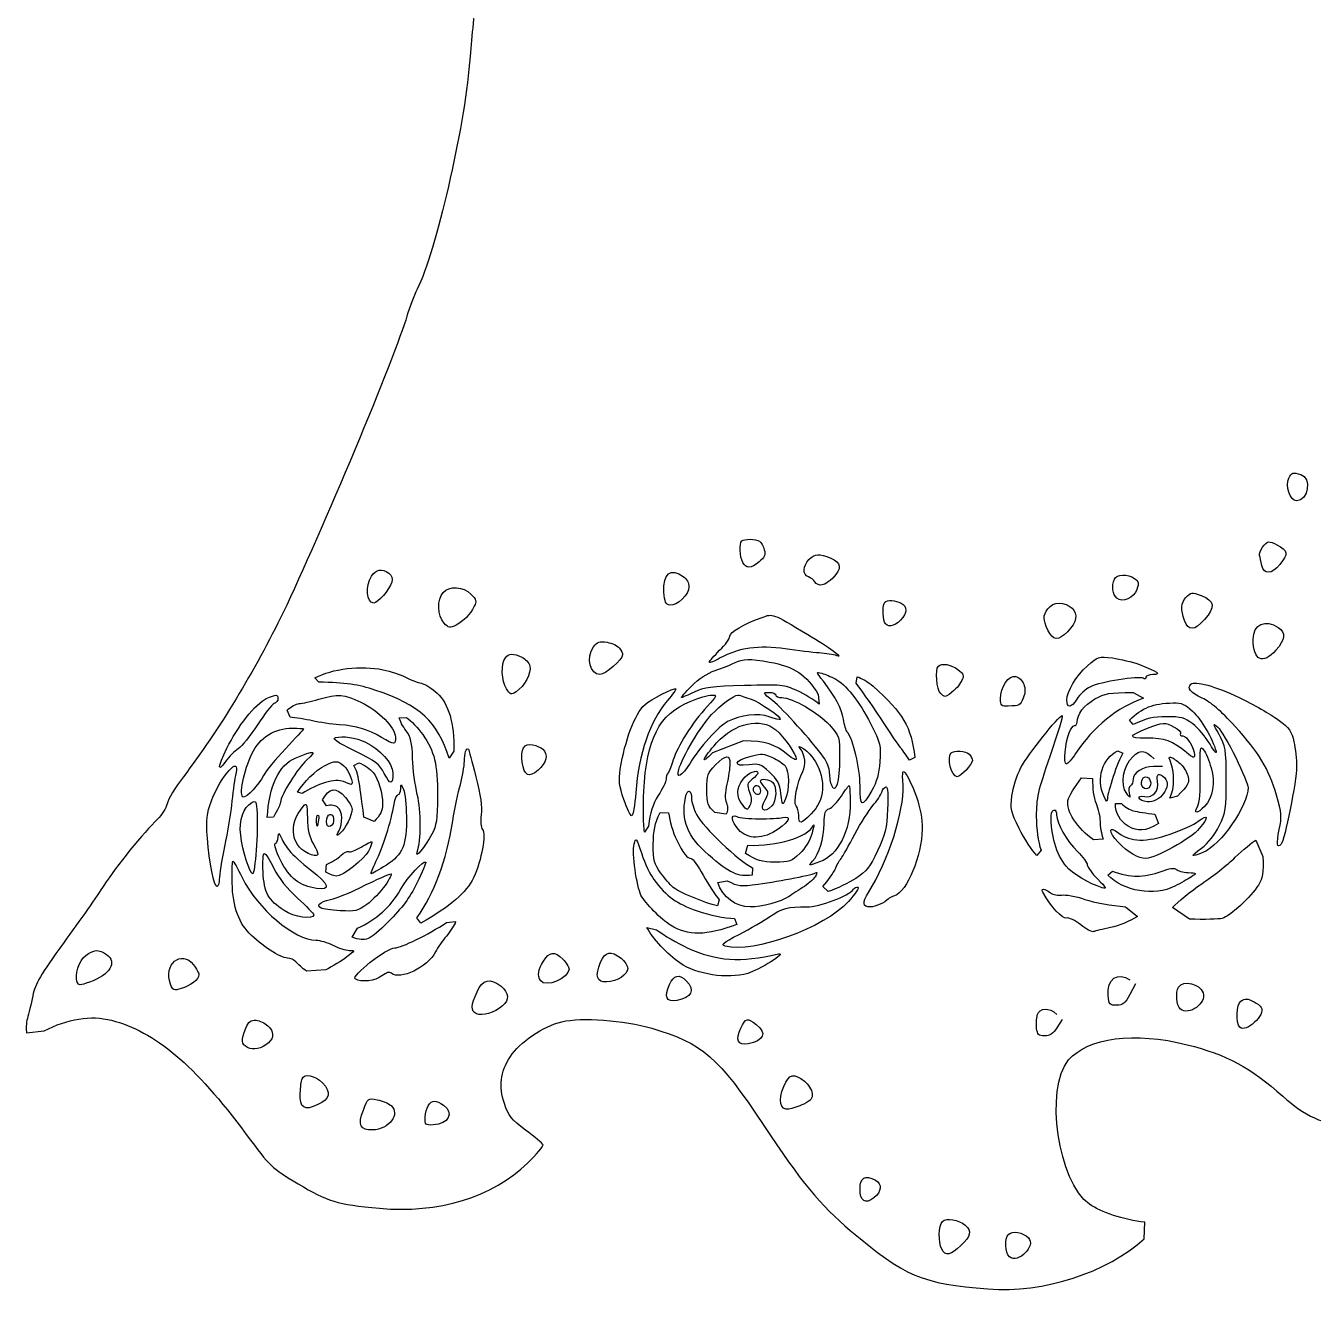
# Model space of a CAD drawing. Header units: millimetres. Extents: x 12 to 319, y 5 to 447.
# Drawn here: x 146.9 to 243.9, y 5.3 to 100.8 of the extents above; entities that cross this region are included whole.
import ezdxf

# ---------------------------------------------------------------- set-up
doc = ezdxf.new("R2010")
doc.units = ezdxf.units.MM
doc.layers.add('Layer 01', color=12, linetype='Continuous', true_color=0xc80000)

msp = doc.modelspace()

# ---------------------------------------------------------------- linework, layer by layer
at = {"layer": 'Layer 01'}
for p, q in [((168.944, 51.377), (168.655, 51.704)), ((209.441, 51.305), (209.508, 51.786)), ((230.325, 50.596), (231.09, 50.168)), ((206.589, 50.447), (206.667, 49.722)), ((166.78, 48.743), (166.555, 49.275)), ((175, 48.705), (175.542, 48.707)), ((230.325, 48.18), (230.037, 48.51)), ((200.955, 46.95), (198.62, 46.061)), ((179.124, 46.194), (178.761, 45.646)), ((213.876, 45.699), (213.462, 45.507)), ((229.171, 46.213), (229.539, 46.021)), ((171.577, 45.095), (171.966, 45.313)), ((232.538, 45.037), (231.859, 45.032)), ((226.422, 44.161), (227.269, 44.129)), ((167.688, 42.99), (167.341, 43.105)), ((233.66, 42.795), (233.095, 42.652)), ((169.518, 42.072), (169.225, 42.511)), ((228.978, 42.236), (229.443, 42.235)), ((165.532, 41.216), (165.057, 41.182)), ((173.105, 40.875), (172.335, 41.221)), ((194.667, 41.562), (195.311, 41.536)), ((199.635, 41.426), (198.803, 41.559)), ((231.961, 41.425), (232.232, 40.741)), ((193.793, 40.535), (193.488, 40.084)), ((201.099, 38.479), (201.291, 39.088)), ((228.064, 39.548), (227.343, 39.503)), ((239.561, 39.484), (240.098, 38.255)), ((223.379, 38.711), (223.072, 38.326)), ((169.478, 37.063), (169.534, 37.651)), ((201.632, 37.385), (201.603, 36.845)), ((228.4, 36.849), (228.757, 37.13)), ((199.013, 36.277), (199.724, 36.413)), ((207.345, 35.602), (206.936, 35.996)), ((199.119, 34.982), (198.992, 34.532)), ((229.748, 34.465), (230.638, 33.726)), ((234.563, 33.521), (233.283, 34.391)), ((176.631, 33.222), (176.341, 33.632)), ((178.565, 33.269), (179.255, 33.347)), ((200.286, 33.581), (200.441, 33.129)), ((171.464, 32.156), (171.861, 32.839)), ((193.667, 32.908), (194.389, 32.732)), ((169.465, 29.706), (168.004, 29.616)), ((230.498, 28.662), (230.072, 27.849)), ((224.961, 25.953), (224.572, 25.34)), ((146.921, 24.949), (148.251, 25.1)), ((231.161, 9.448), (231.191, 10.682))]:
    msp.add_line(p, q, dxfattribs=at)
for points in [[(180.767, 102.752), (180.606, 101.429), (180.395, 99.307), (180.298, 98.037)], [(180.298, 98.037), (179.924, 93.152), (177.759, 83.78), (176.359, 80.987)], [(176.359, 80.987), (176.114, 80.499), (175.766, 79.59), (175.586, 78.967)], [(175.586, 78.967), (174.754, 76.088), (169.04, 62.418), (166.25, 56.63)], [(242.058, 66.76), (242.287, 67.188), (242.339, 67.204), (242.957, 67.038)], [(242.957, 67.038), (243.803, 66.811), (243.525, 65.038), (242.644, 65.038)], [(242.644, 65.038), (242.156, 65.038), (241.759, 66.202), (242.058, 66.76)], [(200.821, 62.023), (200.993, 62.195), (201.887, 62.181), (202.169, 62.002)], [(200.892, 60.407), (200.669, 60.824), (200.625, 61.827), (200.821, 62.023)], [(202.52, 61.357), (202.62, 60.956), (202.541, 60.772), (202.124, 60.445)], [(202.169, 62.002), (202.293, 61.923), (202.451, 61.633), (202.52, 61.357)], [(239.848, 60.927), (239.767, 61.197), (240.283, 61.959), (240.547, 61.959)], [(240.547, 61.959), (240.654, 61.959), (240.93, 61.859), (241.161, 61.738)], [(241.161, 61.738), (241.996, 61.298), (242.034, 61.028), (241.372, 60.242)], [(202.124, 60.445), (201.478, 59.936), (201.149, 59.926), (200.892, 60.407)], [(205.84, 59.322), (205.389, 59.487), (205.413, 60.137), (205.888, 60.612)], [(205.888, 60.612), (206.346, 61.07), (206.641, 61.089), (207.53, 60.718)], [(207.53, 60.718), (208.34, 60.38), (208.382, 59.96), (207.68, 59.227)], [(240.03, 60.179), (239.966, 60.47), (239.884, 60.806), (239.848, 60.927)], [(241.372, 60.242), (240.741, 59.491), (240.186, 59.465), (240.03, 60.179)], [(173.084, 57.341), (172.54, 57.341), (172.43, 58.634), (172.91, 59.368)], [(172.91, 59.368), (173.257, 59.896), (173.698, 59.97), (174.222, 59.587)], [(174.222, 59.587), (174.466, 59.408), (174.531, 59.206), (174.438, 58.913)], [(194.957, 58.174), (194.869, 59.554), (195.454, 60.025), (196.417, 59.35)], [(196.417, 59.35), (196.664, 59.177), (196.844, 58.849), (196.844, 58.571)], [(206.331, 58.943), (206.246, 59.083), (206.025, 59.253), (205.84, 59.322)], [(207.68, 59.227), (207.124, 58.647), (206.578, 58.532), (206.331, 58.943)], [(228.903, 59.153), (229.048, 59.532), (229.93, 59.552), (230.428, 59.187)], [(174.438, 58.913), (174.257, 58.344), (173.394, 57.341), (173.084, 57.341)], [(178.306, 58.143), (178.778, 58.665), (179.823, 58.601), (180.409, 58.016)], [(196.844, 58.571), (196.844, 57.975), (195.95, 57.111), (195.412, 57.188)], [(229.086, 57.716), (228.778, 57.972), (228.696, 58.614), (228.903, 59.153)], [(230.606, 58.373), (230.372, 57.708), (229.533, 57.345), (229.086, 57.716)], [(230.428, 59.187), (230.735, 58.964), (230.765, 58.825), (230.606, 58.373)], [(178.38, 55.837), (177.891, 56.362), (177.85, 57.639), (178.306, 58.143)], [(180.409, 58.016), (180.821, 57.603), (180.857, 57.474), (180.664, 57.102)], [(195.412, 57.188), (195.085, 57.235), (195.006, 57.406), (194.957, 58.174)], [(211.585, 55.913), (211.429, 56.32), (211.436, 57.245), (211.596, 57.405)], [(211.596, 57.405), (211.787, 57.596), (212.405, 57.56), (212.828, 57.334)], [(212.828, 57.334), (213.316, 57.073), (213.299, 56.605), (212.782, 56.054)], [(223.89, 56.913), (224.274, 57.462), (225.185, 57.478), (225.717, 56.946)], [(234.192, 56.023), (233.898, 56.866), (233.928, 57.348), (234.3, 57.759)], [(234.3, 57.759), (234.671, 58.169), (234.741, 58.178), (235.456, 57.906)], [(235.456, 57.906), (236.463, 57.523), (236.526, 57.046), (235.693, 56.097)], [(166.25, 56.63), (164.163, 52.3), (161.385, 47.726), (158.735, 44.256)], [(180.664, 57.102), (180.328, 56.453), (179.877, 55.986), (179.295, 55.685)], [(202.354, 56.264), (203.175, 56.558), (203.081, 56.593), (205.792, 54.976)], [(223.901, 55.301), (223.514, 56.116), (223.513, 56.374), (223.89, 56.913)], [(225.717, 56.946), (226.19, 56.473), (226.084, 55.949), (225.361, 55.176)], [(179.295, 55.685), (178.818, 55.438), (178.739, 55.452), (178.38, 55.837)], [(199.923, 54.844), (199.923, 55.159), (200.965, 55.768), (202.354, 56.264)], [(212.782, 56.054), (212.297, 55.539), (211.753, 55.475), (211.585, 55.913)], [(235.693, 56.097), (234.945, 55.244), (234.472, 55.221), (234.192, 56.023)], [(239.369, 54.625), (239.369, 55.738), (240.296, 56.17), (241.25, 55.502)], [(241.25, 55.502), (241.836, 55.092), (241.787, 54.592), (241.081, 53.788)], [(189.654, 54.048), (189.917, 54.423), (190.082, 54.478), (190.664, 54.384)], [(190.664, 54.384), (191.046, 54.322), (191.468, 54.122), (191.6, 53.941)], [(199.153, 53.781), (199.577, 54.194), (199.923, 54.673), (199.923, 54.844)], [(205.792, 54.976), (207.403, 54.015), (208.569, 53.162), (207.987, 53.369)], [(225.361, 55.176), (224.701, 54.471), (224.278, 54.507), (223.901, 55.301)], [(241.081, 53.788), (240.091, 52.661), (239.369, 53.014), (239.369, 54.625)], [(183.002, 53.218), (183.279, 53.551), (183.586, 53.564), (184.236, 53.267)], [(190.136, 51.953), (189.376, 51.953), (189.082, 53.231), (189.654, 54.048)], [(191.841, 53.436), (191.841, 53.096), (190.527, 51.953), (190.136, 51.953)], [(191.6, 53.941), (191.733, 53.76), (191.841, 53.533), (191.841, 53.436)], [(198.384, 52.89), (198.384, 52.967), (198.73, 53.368), (199.153, 53.781)], [(204.098, 53.888), (202.128, 54.184), (200.58, 53.967), (199.201, 53.203)], [(206.658, 53.584), (206.181, 53.612), (205.03, 53.749), (204.098, 53.888)], [(207.987, 53.369), (207.732, 53.46), (207.134, 53.557), (206.658, 53.584)], [(168.655, 51.704), (169.941, 52.399), (172.143, 52.662), (173.793, 52.317)], [(183.078, 50.881), (182.707, 51.447), (182.663, 52.809), (183.002, 53.218)], [(184.843, 52.597), (184.973, 52.078), (184.442, 51.072), (183.822, 50.662)], [(184.236, 53.267), (184.509, 53.143), (184.781, 52.842), (184.843, 52.597)], [(199.201, 53.203), (198.752, 52.954), (198.384, 52.813), (198.384, 52.89)], [(198.827, 52.261), (199.348, 52.434), (200.002, 52.695), (200.281, 52.84)], [(200.281, 52.84), (200.896, 53.161), (201.422, 53.172), (202.918, 52.898)], [(202.918, 52.898), (204.772, 52.559), (205.709, 51.934), (206.589, 50.447)], [(215.818, 50.517), (215.51, 50.825), (215.378, 52.335), (215.637, 52.594)], [(215.637, 52.594), (215.891, 52.848), (216.621, 52.715), (217.118, 52.324)], [(225.322, 50.048), (225.322, 50.687), (226.02, 51.844), (226.87, 52.611)], [(226.87, 52.611), (227.658, 53.323), (227.699, 53.336), (228.756, 53.204)], [(228.756, 53.204), (229.351, 53.129), (230.272, 52.904), (230.803, 52.702)], [(230.803, 52.702), (232.182, 52.179), (232.48, 51.96), (231.816, 51.956)], [(173.793, 52.317), (174.354, 52.199), (175.115, 51.946), (175.486, 51.754)], [(175.486, 51.754), (175.856, 51.562), (176.391, 51.355), (176.675, 51.294)], [(197.034, 51.084), (197.576, 51.637), (198.22, 52.059), (198.827, 52.261)], [(206.973, 51.448), (206.4, 52.186), (206.399, 52.192), (206.863, 52.049)], [(206.863, 52.049), (207.12, 51.969), (207.554, 51.791), (207.827, 51.653)], [(208.479, 48.586), (208.331, 49.42), (207.879, 50.278), (206.973, 51.448)], [(207.827, 51.653), (208.649, 51.235), (209.683, 49.935), (210.525, 48.26)], [(209.508, 51.786), (209.814, 51.719), (210.358, 51.401), (210.718, 51.08)], [(217.402, 51.511), (217.175, 51.085), (216.996, 50.888), (216.443, 50.455)], [(217.118, 52.324), (217.555, 51.981), (217.594, 51.869), (217.402, 51.511)], [(220.32, 50.125), (220.321, 51.003), (220.968, 51.949), (221.477, 51.816)], [(221.477, 51.816), (221.703, 51.756), (221.972, 51.487), (222.075, 51.218)], [(231.08, 51.674), (230.774, 51.863), (227.828, 51.393), (227.098, 51.039)], [(231.287, 51.749), (231.287, 51.637), (231.194, 51.603), (231.08, 51.674)], [(231.816, 51.956), (231.525, 51.954), (231.287, 51.861), (231.287, 51.749)], [(234.667, 51.228), (234.947, 51.508), (236.564, 51.061), (238.311, 50.222)], [(164.981, 50.14), (165.744, 50.472), (165.865, 50.473), (165.865, 50.146)], [(173.177, 50.789), (171.993, 51.196), (170.919, 51.345), (168.944, 51.377)], [(168.944, 50.088), (170.435, 50.511), (170.812, 50.485), (172.119, 49.866)], [(178.761, 45.646), (177.885, 48.434), (176.605, 49.613), (173.177, 50.789)], [(176.675, 51.294), (176.959, 51.233), (177.491, 50.9), (177.857, 50.555)], [(177.857, 50.555), (178.743, 49.719), (179.147, 48.329), (179.124, 46.194)], [(183.822, 50.662), (183.437, 50.408), (183.376, 50.425), (183.078, 50.881)], [(193.505, 49.676), (193.929, 50.057), (195.747, 50.997), (195.854, 50.891)], [(195.854, 50.891), (195.895, 50.85), (195.612, 50.448), (195.226, 49.997)], [(196.287, 50.221), (196.232, 50.221), (196.568, 50.609), (197.034, 51.084)], [(197.241, 50.634), (196.771, 50.407), (196.342, 50.221), (196.287, 50.221)], [(201.033, 51.128), (198.529, 51.058), (197.969, 50.986), (197.241, 50.634)], [(204.977, 50.745), (204.021, 51.185), (203.821, 51.205), (201.033, 51.128)], [(203.155, 49.981), (202.394, 50.587), (202.386, 50.606), (202.878, 50.606)], [(202.878, 50.606), (203.158, 50.606), (203.387, 50.52), (203.387, 50.414)], [(206.667, 49.722), (206.291, 50.029), (205.531, 50.49), (204.977, 50.745)], [(211.274, 48.682), (210.534, 49.793), (209.709, 50.973), (209.441, 51.305)], [(210.718, 51.08), (212.992, 49.046), (213.592, 48.025), (213.876, 45.699)], [(216.443, 50.455), (216.182, 50.251), (216.074, 50.261), (215.818, 50.517)], [(222.075, 51.218), (222.202, 50.883), (222.19, 50.556), (222.037, 50.186)], [(227.098, 51.039), (226.751, 50.871), (226.289, 50.444), (226.071, 50.091)], [(227.439, 50.114), (228.21, 50.544), (228.526, 50.597), (230.325, 50.596)], [(235.513, 50.186), (234.648, 50.59), (234.37, 50.931), (234.667, 51.228)], [(162.016, 46.403), (162.755, 47.965), (164.216, 49.806), (164.981, 50.14)], [(165.576, 49.767), (165.418, 49.706), (164.85, 48.985), (164.314, 48.165)], [(165.865, 50.146), (165.865, 49.998), (165.735, 49.828), (165.576, 49.767)], [(166.555, 49.275), (166.827, 49.531), (167.238, 49.751), (167.468, 49.764)], [(167.468, 49.764), (167.697, 49.777), (168.362, 49.922), (168.944, 50.088)], [(172.119, 49.866), (173.447, 49.237), (174.716, 47.953), (174.716, 47.238)], [(191.663, 44.817), (192.005, 46.976), (192.782, 49.028), (193.505, 49.676)], [(195.226, 49.997), (193.876, 48.419), (193.051, 46.026), (192.832, 43.05)], [(193.436, 43.162), (193.623, 47.089), (194.605, 48.987), (196.941, 49.936)], [(198.211, 49.547), (197.131, 48.376), (195.927, 46.478), (195.655, 45.522)], [(196.941, 49.936), (197.576, 50.194), (198.301, 50.407), (198.553, 50.409)], [(198.553, 50.409), (198.983, 50.413), (198.962, 50.362), (198.211, 49.547)], [(198.542, 48.945), (199.199, 49.637), (200.245, 50.411), (200.524, 50.413)], [(200.524, 50.413), (200.59, 50.413), (201.009, 50.285), (201.456, 50.127)], [(201.456, 50.127), (202.205, 49.863), (203.873, 48.719), (203.725, 48.571)], [(206.994, 45.73), (206.122, 46.932), (203.918, 49.372), (203.155, 49.981)], [(203.387, 50.414), (203.387, 50.308), (203.589, 50.221), (203.837, 50.221)], [(203.837, 50.221), (204.63, 50.221), (206.61, 49.083), (207.422, 48.162)], [(220.897, 49.572), (220.378, 49.55), (220.319, 49.606), (220.32, 50.125)], [(222.037, 50.186), (221.799, 49.612), (221.794, 49.609), (220.897, 49.572)], [(226.071, 50.091), (225.656, 49.419), (225.322, 49.4), (225.322, 50.048)], [(231.09, 50.168), (229.149, 49.506), (227.306, 48.002), (225.979, 45.997)], [(226.092, 48.355), (226.092, 48.955), (226.637, 49.666), (227.439, 50.114)], [(230.037, 48.51), (231.037, 49.476), (231.793, 49.776), (233.329, 49.816)], [(233.329, 49.816), (233.977, 49.833), (234.243, 49.72), (234.801, 49.194)], [(238.006, 48.047), (236.937, 49.224), (236.177, 49.876), (235.513, 50.186)], [(238.311, 50.222), (239.369, 49.713), (240.686, 48.964), (241.238, 48.557)], [(168.463, 48.464), (167.933, 48.581), (167.176, 48.707), (166.78, 48.743)], [(175.519, 47.716), (175.275, 48.046), (175.042, 48.491), (175, 48.705)], [(175.542, 48.707), (175.882, 48.495), (176.439, 47.918), (176.782, 47.426)], [(196.068, 44.81), (196.323, 45.701), (197.793, 48.159), (198.542, 48.945)], [(198.929, 46.805), (200.29, 48.314), (202.248, 48.744), (203.39, 47.784)], [(202.895, 48.77), (202.043, 49.064), (200.732, 48.911), (199.753, 48.405)], [(203.725, 48.571), (203.689, 48.536), (203.316, 48.625), (202.895, 48.77)], [(208.774, 47.624), (208.687, 47.729), (208.555, 48.162), (208.479, 48.586)], [(212.775, 46.469), (212.689, 46.575), (212.014, 47.571), (211.274, 48.682)], [(221.867, 44.946), (222.387, 45.935), (224.682, 48.828), (224.972, 48.86)], [(224.972, 48.86), (225.044, 48.868), (224.633, 47.511), (224.058, 45.844)], [(232.842, 48.778), (231.822, 48.778), (231.333, 48.662), (230.325, 48.18)], [(234.817, 48.237), (234.205, 48.704), (233.933, 48.778), (232.842, 48.778)], [(234.801, 49.194), (235.465, 48.567), (236.296, 47.15), (236.567, 46.18)], [(241.238, 48.557), (242.101, 47.919), (242.269, 47.688), (242.44, 46.893)], [(164.314, 48.165), (163.779, 47.345), (163.128, 46.534), (162.867, 46.363)], [(163.898, 45.988), (164.513, 47.231), (165.599, 47.912), (166.964, 47.912)], [(167.789, 47.859), (167.789, 47.83), (167.179, 47.159), (166.434, 46.368)], [(166.964, 47.912), (167.418, 47.912), (167.789, 47.888), (167.789, 47.859)], [(170.483, 48.175), (169.901, 48.217), (168.992, 48.347), (168.463, 48.464)], [(173.675, 47.213), (172.622, 47.822), (171.754, 48.084), (170.483, 48.175)], [(176.01, 45.638), (175.972, 46.832), (175.878, 47.231), (175.519, 47.716)], [(199.753, 48.405), (199.089, 48.061), (197.591, 46.412), (196.92, 45.284)], [(203.39, 47.784), (204.023, 47.251), (204.926, 45.962), (204.926, 45.59)], [(207.422, 48.162), (208.196, 47.282), (208.197, 47.279), (208.197, 45.66)], [(209.736, 43.578), (209.736, 44.937), (209.229, 47.068), (208.774, 47.624)], [(210.525, 48.26), (211.276, 46.766), (211.316, 46.601), (211.229, 45.384)], [(225.281, 45.218), (225.059, 45.218), (225.204, 46.834), (225.492, 47.576)], [(225.492, 47.576), (225.605, 47.867), (225.786, 48.105), (225.895, 48.105)], [(225.895, 48.105), (226.003, 48.105), (226.092, 48.217), (226.092, 48.355)], [(231.329, 47.166), (229.903, 47.155), (229.92, 47.332), (231.4, 47.91)], [(231.4, 47.91), (232.565, 48.365), (232.703, 48.371), (233.42, 48)], [(233.42, 48), (233.735, 47.837), (233.942, 47.621), (233.88, 47.519)], [(236.114, 46.698), (235.791, 47.247), (235.207, 47.939), (234.817, 48.237)], [(236.802, 47.429), (236.33, 48.275), (236.319, 48.331), (236.698, 47.996)], [(236.698, 47.996), (236.929, 47.791), (237.537, 46.758), (238.048, 45.699)], [(241.125, 42.859), (240.536, 44.868), (239.834, 46.035), (238.006, 48.047)], [(171.638, 46.205), (170.27, 46.872), (169.907, 47.123), (170.195, 47.202)], [(170.195, 47.202), (170.758, 47.356), (171.72, 47.213), (172.455, 46.864)], [(172.455, 46.864), (173.555, 46.342), (174.524, 45.261), (174.524, 44.555)], [(174.716, 47.238), (174.716, 46.647), (174.656, 46.645), (173.675, 47.213)], [(176.782, 47.426), (177.67, 46.15), (177.892, 45.221), (177.885, 42.813)], [(184.273, 45.345), (184.114, 46.325), (184.419, 46.827), (185.073, 46.663)], [(185.073, 46.663), (185.355, 46.592), (185.694, 46.444), (185.827, 46.334)], [(198.62, 46.061), (197.627, 45.025), (197.886, 45.649), (198.929, 46.805)], [(204.301, 45.904), (203.346, 46.709), (202.575, 46.95), (200.955, 46.95)], [(205.235, 46.371), (205.061, 46.605), (205.11, 46.601), (205.503, 46.349)], [(234.343, 46.074), (233.309, 46.944), (232.668, 47.176), (231.329, 47.166)], [(233.88, 47.519), (233.817, 47.418), (233.899, 47.335), (234.061, 47.335)], [(234.061, 47.335), (234.377, 47.335), (234.943, 46.404), (234.943, 45.884)], [(235.377, 44.545), (235.343, 46.472), (235.365, 46.627), (235.631, 46.277)], [(236.567, 46.18), (236.641, 45.916), (236.438, 46.149), (236.114, 46.698)], [(237.338, 44.074), (237.328, 46.337), (237.294, 46.55), (236.802, 47.429)], [(242.44, 46.893), (242.55, 46.385), (242.64, 45.542), (242.64, 45.02)], [(160.851, 42.443), (161.546, 44.302), (163.077, 45.997), (162.687, 44.476)], [(161.916, 45.405), (161.277, 44.538), (161.315, 44.919), (162.016, 46.403)], [(162.867, 46.363), (162.607, 46.192), (162.179, 45.761), (161.916, 45.405)], [(163.26, 42.717), (162.898, 42.717), (163.3, 44.781), (163.898, 45.988)], [(166.434, 46.368), (165.688, 45.577), (164.942, 44.67), (164.776, 44.353)], [(165.057, 41.182), (165.194, 43.559), (165.941, 45.141), (167.172, 45.661)], [(167.172, 45.661), (168.648, 46.284), (168.885, 46.238), (168.005, 45.498)], [(173.874, 44.505), (173.514, 45.218), (173.247, 45.421), (171.638, 46.205)], [(176.368, 42.909), (176.197, 43.597), (176.036, 44.825), (176.01, 45.638)], [(179.911, 45.421), (179.911, 46.024), (180.064, 46.477), (180.217, 46.324)], [(180.217, 46.324), (180.244, 46.297), (180.497, 45.367), (180.78, 44.256)], [(185.827, 46.334), (186.254, 45.98), (186.095, 45.275), (185.47, 44.749)], [(198.845, 45.141), (199.647, 45.943), (199.923, 45.967), (199.923, 45.233)], [(201.344, 45.149), (200.089, 44.977), (200.245, 45.497), (201.542, 45.807)], [(201.542, 45.807), (202.402, 46.012), (202.374, 46.014), (203.133, 45.697)], [(203.133, 45.697), (203.515, 45.538), (203.943, 45.256), (204.082, 45.072)], [(204.926, 45.59), (204.926, 45.473), (204.645, 45.614), (204.301, 45.904)], [(205.421, 44.655), (205.685, 45.165), (205.609, 45.868), (205.235, 46.371)], [(205.503, 46.349), (205.768, 46.179), (206.146, 45.765), (206.343, 45.43)], [(207.441, 44.55), (207.433, 44.871), (207.233, 45.402), (206.994, 45.73)], [(208.197, 45.66), (208.197, 43.931), (207.889, 42.856), (207.603, 43.587)], [(213.462, 45.507), (213.17, 45.93), (212.86, 46.363), (212.775, 46.469)], [(217.046, 44.256), (216.629, 44.256), (216.265, 45.718), (216.599, 46.052)], [(216.599, 46.052), (216.812, 46.265), (217.725, 46.197), (217.972, 45.95)], [(217.972, 45.95), (218.099, 45.823), (218.203, 45.61), (218.203, 45.477)], [(224.058, 45.844), (223.127, 43.143), (223.014, 42.647), (223.02, 41.274)], [(225.979, 45.997), (225.696, 45.569), (225.381, 45.218), (225.281, 45.218)], [(228.105, 42.813), (227.516, 44.1), (228.004, 45.657), (229.171, 46.213)], [(229.539, 46.021), (229.371, 45.738), (229.046, 44.949), (228.817, 44.267)], [(229.835, 42.994), (229.321, 43.682), (229.553, 45.023), (230.318, 45.788)], [(230.318, 45.788), (230.848, 46.319), (231.169, 46.283), (231.91, 45.609)], [(233.107, 45.481), (232.982, 45.789), (233.013, 45.812), (233.329, 45.643)], [(233.329, 45.643), (233.531, 45.535), (233.841, 45.287), (234.016, 45.092)], [(234.943, 45.884), (234.943, 45.633), (234.822, 45.671), (234.343, 46.074)], [(235.631, 46.277), (235.791, 46.065), (236.046, 45.459), (236.197, 44.93)], [(238.048, 45.699), (238.56, 44.641), (238.98, 43.627), (238.981, 43.446)], [(168.005, 45.498), (167.413, 44.999), (166.057, 42.808), (166.057, 42.348)], [(167.341, 43.105), (167.786, 43.858), (168.691, 44.729), (169.425, 45.109)], [(169.425, 45.109), (170.161, 45.491), (170.351, 45.486), (170.838, 45.074)], [(170.838, 45.074), (171.206, 44.763), (171.626, 43.679), (171.379, 43.679)], [(172.335, 41.221), (171.995, 44.084), (171.891, 44.615), (171.577, 45.095)], [(171.966, 45.313), (172.367, 45.147), (172.846, 44.819), (173.031, 44.585)], [(179.614, 43.673), (179.778, 44.252), (179.911, 45.038), (179.911, 45.421)], [(185.47, 44.749), (184.756, 44.148), (184.442, 44.304), (184.273, 45.345)], [(191.931, 42.54), (191.581, 43.576), (191.533, 43.99), (191.663, 44.817)], [(195.655, 45.522), (195.533, 45.09), (195.361, 44.655), (195.273, 44.555)], [(196.92, 45.284), (196.333, 44.297), (195.843, 44.025), (196.068, 44.81)], [(198.191, 43.303), (198.191, 44.393), (198.243, 44.539), (198.845, 45.141)], [(199.923, 45.233), (199.923, 44.924), (199.822, 44.232), (199.698, 43.697)], [(200.921, 44.072), (201.283, 44.561), (202.04, 44.869), (202.04, 44.528)], [(202.92, 44.594), (202.251, 45.206), (202.114, 45.255), (201.344, 45.149)], [(204.082, 45.072), (204.4, 44.653), (204.422, 43.302), (204.122, 42.585)], [(204.918, 42.07), (204.693, 42.296), (204.989, 43.819), (205.421, 44.655)], [(206.343, 45.43), (207.199, 43.973), (207.089, 42.496), (206.047, 41.449)], [(211.229, 45.384), (211.163, 44.454), (210.994, 43.849), (210.627, 43.222)], [(212.975, 43.598), (212.914, 44.773), (212.927, 44.813), (213.223, 44.42)], [(218.203, 45.477), (218.203, 45.199), (217.31, 44.256), (217.046, 44.256)], [(221.177, 42.811), (221.251, 43.404), (221.562, 44.365), (221.867, 44.946)], [(231.859, 45.032), (231.05, 45.025), (230.325, 44.568), (230.325, 44.064)], [(233.095, 42.652), (233.458, 43.428), (233.463, 44.61), (233.107, 45.481)], [(234.016, 45.092), (234.192, 44.897), (234.393, 44.508), (234.463, 44.228)], [(236.197, 44.93), (236.527, 43.778), (236.343, 42.715), (235.695, 42.025)], [(242.64, 45.02), (242.64, 43.949), (241.742, 39.446), (241.474, 39.17)], [(158.735, 44.256), (158.129, 43.463), (157.576, 42.544), (157.506, 42.215)], [(162.687, 44.476), (162.616, 44.196), (162.485, 43.275), (162.397, 42.428)], [(164.776, 44.353), (164.395, 43.625), (163.554, 42.717), (163.26, 42.717)], [(170.8, 43.893), (170.232, 44.152), (168.779, 43.73), (167.688, 42.99)], [(171.379, 43.679), (171.319, 43.679), (171.059, 43.776), (170.8, 43.893)], [(173.031, 44.585), (173.441, 44.065), (173.752, 43.028), (173.753, 42.178)], [(174.524, 44.555), (174.524, 43.622), (174.328, 43.607), (173.874, 44.505)], [(175.113, 43.342), (175.125, 43.763), (175.131, 43.762), (175.326, 43.294)], [(179.042, 40.938), (179.193, 41.864), (179.45, 43.094), (179.614, 43.673)], [(180.78, 44.256), (181.141, 42.835), (181.26, 41.985), (181.18, 41.39)], [(195.113, 44.063), (195.113, 43.893), (194.85, 43.34), (194.528, 42.833)], [(195.273, 44.555), (195.185, 44.454), (195.113, 44.233), (195.113, 44.063)], [(199.698, 43.697), (199.545, 43.035), (199.535, 42.584), (199.664, 42.287)], [(200.866, 42.156), (200.392, 42.773), (200.409, 43.379), (200.921, 44.072)], [(201.607, 44.063), (201.215, 43.746), (201.196, 43.654), (201.407, 43.093)], [(201.751, 43.102), (201.594, 43.356), (201.824, 43.716), (202.053, 43.575)], [(202.04, 44.528), (202.04, 44.465), (201.845, 44.256), (201.607, 44.063)], [(202.232, 43.935), (202.232, 44.153), (202.911, 44.078), (203.156, 43.833)], [(202.564, 43.439), (202.381, 43.641), (202.232, 43.864), (202.232, 43.935)], [(203.774, 42.983), (203.675, 43.745), (203.514, 44.049), (202.92, 44.594)], [(203.156, 43.833), (203.485, 43.504), (203.441, 42.414), (203.084, 42.057)], [(207.603, 43.587), (207.521, 43.796), (207.448, 44.23), (207.441, 44.55)], [(213.223, 44.42), (213.394, 44.192), (213.735, 43.437), (213.98, 42.742)], [(225.406, 42.469), (225.473, 42.773), (225.93, 43.534), (226.422, 44.161)], [(227.269, 44.129), (227.239, 43.399), (227.335, 42.685), (227.522, 42.236)], [(228.817, 44.267), (228.588, 43.585), (228.394, 42.849), (228.385, 42.631)], [(230.325, 44.064), (230.325, 43.865), (230.231, 43.644), (230.116, 43.572)], [(231.069, 43.435), (230.823, 43.682), (230.976, 44.256), (231.287, 44.256)], [(231.607, 43.955), (231.768, 43.537), (231.361, 43.144), (231.069, 43.435)], [(231.193, 42.764), (231.832, 42.642), (232.29, 43.189), (232.16, 43.92)], [(231.287, 44.256), (231.4, 44.256), (231.544, 44.121), (231.607, 43.955)], [(232.7, 44.163), (233.3, 43.563), (232.331, 42.253), (231.37, 42.366)], [(232.16, 43.92), (232.057, 44.505), (232.264, 44.599), (232.7, 44.163)], [(234.463, 44.228), (234.571, 43.796), (234.449, 43.578), (233.66, 42.795)], [(235.172, 41.995), (235.333, 42.283), (235.401, 43.138), (235.377, 44.545)], [(236.81, 40.562), (237.315, 41.591), (237.348, 41.807), (237.338, 44.074)], [(169.225, 42.511), (169.715, 43.457), (170.261, 43.518), (170.947, 42.702)], [(170.947, 42.702), (171.221, 42.377), (171.445, 41.984), (171.445, 41.83)], [(174.615, 42.188), (174.68, 42.585), (174.816, 42.909), (174.917, 42.909)], [(174.917, 42.909), (175.018, 42.909), (175.107, 43.104), (175.113, 43.342)], [(175.326, 43.294), (175.436, 43.03), (175.535, 42.12), (175.546, 41.274)], [(176.357, 38.58), (176.667, 39.453), (176.673, 41.678), (176.368, 42.909)], [(177.885, 42.813), (177.88, 41.007), (177.817, 40.584), (177.459, 39.927)], [(192.832, 43.05), (192.763, 42.122), (192.629, 41.342), (192.533, 41.318)], [(193.488, 40.084), (193.403, 40.593), (193.379, 41.979), (193.436, 43.162)], [(194.528, 42.833), (194.091, 42.144), (193.906, 41.566), (193.793, 40.535)], [(196.579, 42.69), (196.716, 43.376), (197.037, 43.314), (197.037, 42.602)], [(198.803, 41.559), (198.242, 42.071), (198.191, 42.217), (198.191, 43.303)], [(201.407, 43.093), (201.578, 42.639), (201.585, 42.368), (201.432, 42.083)], [(202.232, 43.187), (202.232, 42.869), (201.928, 42.815), (201.751, 43.102)], [(202.053, 43.575), (202.151, 43.514), (202.232, 43.339), (202.232, 43.187)], [(202.581, 42.524), (202.874, 43.034), (202.873, 43.098), (202.564, 43.439)], [(204.122, 42.585), (203.899, 42.049), (203.895, 42.053), (203.774, 42.983)], [(207.419, 41.848), (207.626, 41.914), (208.037, 42.343), (208.333, 42.802)], [(208.333, 42.802), (208.629, 43.261), (208.894, 43.615), (208.923, 43.589)], [(208.923, 43.589), (208.951, 43.564), (208.982, 43.018), (208.991, 42.377)], [(210.627, 43.222), (209.852, 41.9), (209.736, 41.946), (209.736, 43.578)], [(210.373, 35.542), (211.869, 37.925), (213.075, 41.659), (212.975, 43.598)], [(210.702, 42.077), (210.999, 42.415), (211.299, 42.871), (211.368, 43.089)], [(211.368, 43.089), (211.437, 43.308), (211.583, 43.487), (211.693, 43.487)], [(211.693, 43.487), (211.82, 43.487), (211.865, 42.88), (211.817, 41.803)], [(213.98, 42.742), (214.269, 41.925), (214.422, 41.067), (214.414, 40.317)], [(221.727, 40.348), (221.1, 41.615), (221.053, 41.823), (221.177, 42.811)], [(228.385, 42.631), (228.373, 42.31), (228.32, 42.344), (228.105, 42.813)], [(230.01, 43.032), (230.111, 42.632), (230.106, 42.631), (229.835, 42.994)], [(230.116, 43.572), (230.001, 43.501), (229.953, 43.258), (230.01, 43.032)], [(230.765, 42.644), (230.721, 42.78), (230.877, 42.824), (231.193, 42.764)], [(238.981, 43.446), (238.993, 42.073), (236.939, 39.12), (235.577, 38.551)], [(241.335, 40.274), (241.54, 41.252), (241.518, 41.52), (241.125, 42.859)], [(157.506, 42.215), (157.437, 41.886), (157.117, 41.366), (156.795, 41.06)], [(160.542, 39.639), (160.441, 41.07), (160.484, 41.462), (160.851, 42.443)], [(162.397, 42.428), (162.309, 41.582), (162.058, 40.036), (161.838, 38.994)], [(163.055, 39.845), (162.924, 41.003), (163.244, 41.945), (163.893, 42.31)], [(163.893, 42.31), (164.192, 42.479), (164.236, 42.388), (164.293, 41.502)], [(166.057, 42.348), (166.057, 42.218), (165.821, 41.709), (165.532, 41.216)], [(168.402, 38.376), (166.879, 38.86), (166.562, 40.638), (167.757, 42.005)], [(167.757, 42.005), (168.037, 42.326), (168.061, 42.262), (168.081, 41.14)], [(170.386, 41.948), (170.214, 42.091), (169.863, 42.141), (169.518, 42.072)], [(170.451, 40.155), (170.764, 40.742), (170.731, 41.662), (170.386, 41.948)], [(171.445, 41.83), (171.445, 41.363), (170.949, 40.33), (170.577, 40.023)], [(173.753, 42.178), (173.754, 41.717), (173.577, 41.361), (173.105, 40.875)], [(173.251, 37.863), (173.74, 38.829), (174.414, 40.965), (174.615, 42.188)], [(192.533, 41.318), (192.437, 41.294), (192.166, 41.844), (191.931, 42.54)], [(198.322, 38.362), (196.728, 39.746), (196.235, 40.971), (196.579, 42.69)], [(197.037, 42.602), (197.037, 42.339), (197.204, 41.803), (197.408, 41.41)], [(199.664, 42.287), (199.795, 41.987), (199.786, 41.718), (199.635, 41.426)], [(201.432, 42.083), (201.226, 41.697), (201.218, 41.698), (200.866, 42.156)], [(203.084, 42.057), (202.482, 41.455), (202.146, 41.767), (202.581, 42.524)], [(205.118, 41.332), (205.118, 41.628), (205.028, 41.96), (204.918, 42.07)], [(208.991, 42.377), (209.022, 40.183), (208.098, 38.359), (206.692, 37.838)], [(207.034, 40.732), (207.041, 41.548), (207.111, 41.751), (207.419, 41.848)], [(209.347, 39.925), (209.795, 40.77), (210.405, 41.739), (210.702, 42.077)], [(211.817, 41.803), (211.754, 40.363), (211.644, 39.909), (211.06, 38.668)], [(224.146, 41.322), (224.173, 41.862), (224.553, 41.9), (224.553, 41.362)], [(227.343, 39.503), (226.127, 40.325), (225.236, 41.692), (225.406, 42.469)], [(227.522, 42.236), (227.688, 41.84), (227.824, 41.229), (227.824, 40.88)], [(229.938, 40.536), (229.339, 40.89), (228.978, 41.528), (228.978, 42.236)], [(229.443, 42.235), (229.698, 41.98), (230.109, 41.728), (230.357, 41.677)], [(231.37, 42.366), (231.076, 42.4), (230.804, 42.525), (230.765, 42.644)], [(235.695, 42.025), (235.148, 41.442), (234.853, 41.426), (235.172, 41.995)], [(156.795, 41.06), (155.749, 40.065), (153.633, 37.457), (152.743, 36.067)], [(164.293, 41.502), (164.328, 40.953), (164.298, 39.703), (164.227, 38.724)], [(168.081, 41.14), (168.097, 40.265), (168.223, 39.72), (168.533, 39.183)], [(168.777, 40.841), (168.763, 41.132), (168.794, 41.37), (168.847, 41.37)], [(168.877, 40.697), (168.826, 40.429), (168.796, 40.473), (168.777, 40.841)], [(168.847, 41.37), (168.9, 41.37), (168.945, 41.305), (168.947, 41.226)], [(168.947, 41.226), (168.949, 41.146), (168.918, 40.908), (168.877, 40.697)], [(169.521, 40.879), (169.521, 41.471), (169.983, 41.64), (170.06, 41.076)], [(169.82, 40.535), (169.601, 40.451), (169.521, 40.543), (169.521, 40.879)], [(170.06, 41.076), (170.095, 40.826), (169.995, 40.602), (169.82, 40.535)], [(175.546, 41.274), (175.575, 39.094), (175.293, 38.41), (174.032, 37.603)], [(176.341, 33.632), (177.651, 35.456), (178.542, 37.866), (179.042, 40.938)], [(181.18, 41.39), (181.111, 40.883), (181.151, 40.441), (181.279, 40.287)], [(194.152, 39.138), (194.154, 40.222), (194.26, 40.722), (194.667, 41.562)], [(195.311, 41.536), (195.383, 40.94), (195.645, 40.03), (195.893, 39.516)], [(197.408, 41.41), (197.903, 40.461), (200.588, 37.901), (201.632, 37.385)], [(200.58, 40.274), (200.021, 40.924), (199.946, 41.493), (200.452, 41.249)], [(200.452, 41.249), (200.637, 41.159), (201.395, 41.085), (202.136, 41.084)], [(202.136, 41.084), (202.877, 41.083), (203.674, 41.125), (203.907, 41.178)], [(203.907, 41.178), (204.585, 41.331), (204.431, 40.936), (203.568, 40.312)], [(206.047, 41.449), (205.263, 40.66), (205.118, 40.642), (205.118, 41.332)], [(223.02, 41.274), (223.024, 40.295), (223.154, 39.362), (223.379, 38.711)], [(225.269, 37.506), (224.551, 38.359), (224.08, 39.962), (224.146, 41.322)], [(224.553, 41.362), (224.553, 40.744), (225.3, 39.438), (226.115, 38.63)], [(227.824, 40.88), (227.824, 40.53), (227.932, 39.931), (228.064, 39.548)], [(230.357, 41.677), (230.604, 41.625), (231.326, 41.512), (231.961, 41.425)], [(233.123, 39.936), (233.965, 40.228), (234.914, 40.661), (235.232, 40.899)], [(235.232, 40.899), (236.007, 41.477), (236.04, 41.237), (235.308, 40.348)], [(163.961, 36.944), (163.734, 36.944), (163.185, 38.703), (163.055, 39.845)], [(165.881, 39.702), (165.895, 40.092), (165.911, 40.088), (166.121, 39.628)], [(170.577, 40.023), (170.251, 39.754), (170.243, 39.763), (170.451, 40.155)], [(177.459, 39.927), (176.926, 38.952), (176.153, 38.007), (176.357, 38.58)], [(181.279, 40.287), (181.576, 39.929), (181.215, 37.978), (180.607, 36.65)], [(203.568, 40.312), (202.467, 39.514), (201.247, 39.499), (200.58, 40.274)], [(201.291, 39.088), (203.496, 39.018), (205.797, 39.709), (206.203, 40.564)], [(206.116, 40.006), (205.967, 39.462), (205.614, 38.871), (205.196, 38.467)], [(206.203, 40.564), (206.288, 40.743), (206.248, 40.492), (206.116, 40.006)], [(206.163, 37.891), (206.669, 38.45), (207.025, 39.61), (207.034, 40.732)], [(208.305, 38.099), (208.429, 38.258), (208.898, 39.079), (209.347, 39.925)], [(214.414, 40.317), (214.392, 38.302), (213.267, 35.578), (212.334, 35.283)], [(223.072, 38.326), (222.709, 38.677), (222.103, 39.587), (221.727, 40.348)], [(229.197, 39.317), (228.414, 40.132), (228.448, 40.633), (229.244, 40.007)], [(229.244, 40.007), (230.101, 39.332), (231.319, 39.31), (233.123, 39.936)], [(232.232, 40.741), (231.213, 40.134), (230.696, 40.088), (229.938, 40.536)], [(235.308, 40.348), (234.682, 39.588), (232.016, 38.099), (231.282, 38.099)], [(235.473, 38.878), (235.984, 39.254), (236.465, 39.86), (236.81, 40.562)], [(241.474, 39.17), (241.149, 38.835), (241.106, 39.18), (241.335, 40.274)], [(161.28, 35.982), (161.037, 35.982), (160.674, 37.781), (160.542, 39.639)], [(161.838, 38.994), (161.619, 37.952), (161.439, 36.848), (161.439, 36.541)], [(166.06, 37.961), (165.721, 38.64), (165.551, 39.181), (165.665, 39.219)], [(165.665, 39.219), (165.775, 39.256), (165.872, 39.473), (165.881, 39.702)], [(166.121, 39.628), (166.245, 39.358), (166.519, 38.924), (166.731, 38.663)], [(168.533, 39.183), (169.004, 38.367), (168.976, 38.194), (168.402, 38.376)], [(171.203, 38.61), (171.298, 38.552), (171.715, 38.709), (172.131, 38.96)], [(172.131, 38.96), (172.546, 39.211), (172.912, 39.39), (172.943, 39.359)], [(172.943, 39.359), (172.975, 39.327), (172.861, 39.009), (172.69, 38.652)], [(193.224, 35.34), (192.898, 35.952), (192.541, 38.564), (192.7, 39.166)], [(192.7, 39.166), (192.844, 39.708), (192.871, 39.673), (193.277, 38.447)], [(194.7, 37.021), (194.217, 37.681), (194.151, 37.938), (194.152, 39.138)], [(195.893, 39.516), (196.378, 38.508), (196.702, 38.099), (197.014, 38.099)], [(231.282, 38.099), (230.704, 38.099), (229.937, 38.547), (229.197, 39.317)], [(235.577, 38.551), (234.626, 38.154), (234.6, 38.236), (235.473, 38.878)], [(238.022, 38.184), (238.604, 38.735), (239.297, 39.319), (239.561, 39.484)], [(162.404, 36.608), (162.402, 37.322), (162.433, 37.906), (162.471, 37.906)], [(162.471, 37.906), (162.51, 37.906), (162.819, 37.342), (163.159, 36.651)], [(164.227, 38.724), (164.156, 37.745), (164.036, 36.944), (163.961, 36.944)], [(164.739, 37.089), (164.7, 37.856), (164.743, 38.482), (164.834, 38.481)], [(164.834, 38.481), (164.925, 38.479), (165.251, 37.968), (165.56, 37.345)], [(168.757, 35.842), (167.517, 36.008), (166.725, 36.63), (166.06, 37.961)], [(166.731, 38.663), (166.942, 38.402), (167.657, 37.766), (168.318, 37.249)], [(169.534, 37.651), (169.896, 37.803), (170.381, 38.105), (170.612, 38.322)], [(172.69, 38.652), (172.409, 38.066), (170.728, 36.752), (170.259, 36.752)], [(170.612, 38.322), (170.843, 38.539), (171.109, 38.669), (171.203, 38.61)], [(172.894, 36.944), (172.834, 36.944), (172.995, 37.358), (173.251, 37.863)], [(175.085, 35.72), (175.68, 36.741), (176.819, 37.984), (176.998, 37.806)], [(193.277, 38.447), (193.511, 37.738), (193.922, 36.872), (194.189, 36.522)], [(197.014, 38.099), (197.122, 38.099), (197.529, 37.529), (197.918, 36.834)], [(201.603, 36.845), (200.55, 36.687), (199.906, 36.985), (198.322, 38.362)], [(203.327, 37.821), (202.318, 37.829), (201.977, 37.93), (201.099, 38.479)], [(205.196, 38.467), (204.57, 37.86), (204.429, 37.811), (203.327, 37.821)], [(206.692, 37.838), (205.834, 37.52), (205.827, 37.521), (206.163, 37.891)], [(207.858, 37.291), (207.98, 37.577), (208.181, 37.94), (208.305, 38.099)], [(211.06, 38.668), (210.483, 37.444), (210.225, 37.12), (209.415, 36.6)], [(226.115, 38.63), (226.526, 38.224), (226.862, 37.765), (226.862, 37.61)], [(235.491, 36.194), (236.301, 36.739), (237.44, 37.634), (238.022, 38.184)], [(240.098, 38.255), (240.145, 36.99), (240.087, 36.618), (239.763, 36.094)], [(166.336, 34.17), (165.113, 34.969), (164.82, 35.504), (164.739, 37.089)], [(165.56, 37.345), (165.928, 36.603), (166.54, 35.834), (167.34, 35.11)], [(168.318, 37.249), (169.749, 36.132), (169.887, 35.69), (168.757, 35.842)], [(170.259, 36.752), (170.16, 36.752), (169.808, 36.892), (169.478, 37.063)], [(171.985, 35.86), (173.528, 36.622), (174.182, 36.914), (174.389, 36.931)], [(174.032, 37.603), (173.466, 37.241), (172.954, 36.944), (172.894, 36.944)], [(174.389, 36.931), (174.473, 36.939), (174.271, 36.55), (173.939, 36.068)], [(176.998, 37.806), (177.037, 37.767), (176.737, 37.059), (176.331, 36.233)], [(195.631, 35.932), (195.421, 36.118), (195.002, 36.609), (194.7, 37.021)], [(202.057, 36.16), (203.767, 36.394), (206.282, 36.896), (206.445, 37.036)], [(206.445, 37.036), (206.509, 37.09), (206.491, 36.982), (206.406, 36.795)], [(206.936, 35.996), (207.322, 36.423), (207.737, 37.006), (207.858, 37.291)], [(227.987, 35.892), (227.012, 36.194), (225.734, 36.953), (225.269, 37.506)], [(226.862, 37.61), (226.862, 37.456), (227.217, 36.974), (227.65, 36.541)], [(228.757, 37.13), (229.304, 36.922), (230.14, 36.752), (230.614, 36.752)], [(230.614, 36.752), (231.088, 36.752), (231.903, 36.914), (232.425, 37.113)], [(232.425, 37.113), (233.075, 37.36), (233.437, 37.411), (233.572, 37.276)], [(233.572, 37.276), (233.681, 37.168), (234.079, 37.06), (234.458, 37.037)], [(234.458, 37.037), (235.138, 36.996), (235.141, 36.992), (234.708, 36.709)], [(152.743, 36.067), (152.265, 35.32), (150.914, 33.39), (149.741, 31.778)], [(161.439, 36.541), (161.439, 36.234), (161.368, 35.982), (161.28, 35.982)], [(163.691, 32.478), (162.82, 33.371), (162.407, 34.696), (162.404, 36.608)], [(163.159, 36.651), (164.317, 34.299), (167.111, 31.942), (168.741, 31.942)], [(173.939, 36.068), (173.607, 35.585), (172.992, 34.942), (172.572, 34.637)], [(176.331, 36.233), (175.788, 35.128), (175.222, 34.363), (174.186, 33.337)], [(180.607, 36.65), (180.11, 35.564), (178.8, 34.435), (176.631, 33.222)], [(194.189, 36.522), (195.2, 35.198), (195.886, 34.701), (197.451, 34.156)], [(198.992, 34.532), (197.999, 34.751), (196.048, 35.563), (195.631, 35.932)], [(197.918, 36.834), (198.307, 36.138), (198.847, 35.304), (199.119, 34.982)], [(201.464, 34.443), (200.358, 34.443), (199.382, 35.173), (199.013, 36.277)], [(199.724, 36.413), (200.565, 35.996), (200.734, 35.978), (202.057, 36.16)], [(205.54, 35.997), (205.149, 35.745), (204.613, 35.394), (204.349, 35.216)], [(206.406, 36.795), (206.32, 36.608), (205.93, 36.249), (205.54, 35.997)], [(209.415, 36.6), (208.887, 36.261), (207.955, 35.812), (207.345, 35.602)], [(209.58, 35.938), (209.687, 35.903), (209.365, 35.418), (208.865, 34.862)], [(209.247, 35.776), (209.324, 35.901), (209.474, 35.974), (209.58, 35.938)], [(227.65, 36.541), (228.297, 35.894), (228.357, 35.777), (227.987, 35.892)], [(233.46, 36.01), (231.923, 35.227), (229.598, 35.613), (228.4, 36.849)], [(233.283, 34.391), (233.687, 34.838), (234.681, 35.65), (235.491, 36.194)], [(234.708, 36.709), (234.467, 36.552), (233.905, 36.237), (233.46, 36.01)], [(239.763, 36.094), (239.232, 35.234), (237.581, 33.715), (237.028, 33.577)], [(167.34, 35.11), (168.01, 34.503), (168.559, 33.931), (168.559, 33.84)], [(169.125, 34.353), (168.751, 34.585), (168.97, 34.789), (169.82, 35.003)], [(169.82, 35.003), (170.302, 35.124), (171.276, 35.51), (171.985, 35.86)], [(171.861, 32.839), (173.307, 33.509), (174.33, 34.423), (175.085, 35.72)], [(195.452, 33.065), (194.745, 33.502), (193.557, 34.715), (193.224, 35.34)], [(204.349, 35.216), (203.783, 34.837), (202.313, 34.443), (201.464, 34.443)], [(205.728, 34.445), (206.644, 34.425), (208.952, 35.298), (209.247, 35.776)], [(210.52, 34.443), (209.923, 34.443), (209.88, 34.759), (210.373, 35.542)], [(211.853, 35.042), (211.647, 34.789), (210.878, 34.443), (210.52, 34.443)], [(212.334, 35.283), (212.122, 35.216), (211.906, 35.107), (211.853, 35.042)], [(223.514, 35.549), (223.329, 35.871), (223.622, 35.854), (224.083, 35.516)], [(225.284, 33.607), (224.981, 33.528), (224.153, 34.436), (223.514, 35.549)], [(224.083, 35.516), (224.288, 35.366), (224.676, 35.286), (224.945, 35.34)], [(224.945, 35.34), (225.213, 35.393), (225.992, 35.247), (226.676, 35.014)], [(226.676, 35.014), (227.394, 34.771), (228.693, 34.538), (229.748, 34.465)], [(168.559, 33.84), (168.559, 33.467), (167.075, 33.687), (166.336, 34.17)], [(170.557, 34.162), (169.869, 34.206), (169.225, 34.292), (169.125, 34.353)], [(172.572, 34.637), (171.877, 34.134), (171.694, 34.091), (170.557, 34.162)], [(197.451, 34.156), (198.471, 33.801), (199.454, 33.601), (200.286, 33.581)], [(208.865, 34.862), (207.073, 32.869), (201.704, 30.918), (199.577, 31.488)], [(202.944, 33.726), (203.811, 34.344), (204.319, 34.475), (205.728, 34.445)], [(174.186, 33.337), (172.732, 31.894), (172.502, 31.794), (171.464, 32.156)], [(174.663, 31.364), (175.159, 31.364), (177.223, 32.372), (178.565, 33.269)], [(179.255, 33.347), (179.159, 33.072), (178.846, 32.578), (178.56, 32.25)], [(200.441, 33.129), (198.139, 32.262), (196.778, 32.245), (195.452, 33.065)], [(200.636, 32.379), (201.461, 32.804), (202.499, 33.41), (202.944, 33.726)], [(226.375, 33.101), (225.944, 33.443), (225.48, 33.659), (225.284, 33.607)], [(227.335, 32.585), (227.219, 32.541), (226.787, 32.773), (226.375, 33.101)], [(230.638, 33.726), (230.122, 33.389), (229.215, 33.013), (228.622, 32.89)], [(237.028, 33.577), (236.781, 33.515), (235.672, 33.49), (234.563, 33.521)], [(166.58, 30.595), (166.059, 30.595), (164.6, 31.546), (163.691, 32.478)], [(178.56, 32.25), (178.274, 31.921), (177.904, 31.386), (177.737, 31.059)], [(196.16, 30.224), (195.227, 30.858), (194.099, 32.072), (193.667, 32.908)], [(194.389, 32.732), (194.958, 32.302), (195.998, 31.691), (196.699, 31.373)], [(199.577, 31.488), (199.201, 31.589), (199.358, 31.721), (200.636, 32.379)], [(228.622, 32.89), (228.03, 32.767), (227.45, 32.63), (227.335, 32.585)], [(149.741, 31.778), (147.939, 29.3), (147.574, 28.677), (147.383, 27.748)], [(151.37, 30.779), (151.969, 31.25), (152.358, 31.273), (152.93, 30.872)], [(157.764, 28.626), (157.201, 30.105), (158.577, 31.262), (159.501, 30.088)], [(168.741, 31.942), (169.019, 31.942), (169.587, 31.768), (170.002, 31.557)], [(170.002, 31.557), (170.417, 31.345), (170.972, 31.172), (171.235, 31.172)], [(171.235, 31.172), (171.695, 31.172), (171.689, 31.154), (171.05, 30.676)], [(171.685, 29.022), (171.354, 29.232), (174.064, 31.364), (174.663, 31.364)], [(177.737, 31.059), (177.145, 29.904), (175.079, 28.9), (174.419, 29.447)], [(185.874, 30.354), (186.33, 31.102), (186.695, 31.14), (187.328, 30.507)], [(190.185, 30.286), (190.522, 31.092), (190.962, 31.177), (191.719, 30.581)], [(196.699, 31.373), (198.95, 30.352), (200.662, 30.234), (203.579, 30.899)], [(203.579, 30.899), (204.298, 31.063), (202.093, 29.666), (201.274, 29.438)], [(150.731, 28.774), (150.524, 29.311), (150.866, 30.382), (151.37, 30.779)], [(152.93, 30.872), (153.783, 30.275), (153.206, 29.324), (151.66, 28.779)], [(159.501, 30.088), (159.72, 29.809), (159.9, 29.476), (159.9, 29.348)], [(167.219, 30.297), (167.083, 30.461), (166.796, 30.595), (166.58, 30.595)], [(168.004, 29.616), (167.708, 29.827), (167.355, 30.133), (167.219, 30.297)], [(171.05, 30.676), (170.685, 30.403), (169.972, 29.966), (169.465, 29.706)], [(185.668, 28.883), (185.406, 29.296), (185.459, 29.672), (185.874, 30.354)], [(187.328, 30.507), (187.588, 30.247), (187.801, 29.914), (187.801, 29.767)], [(190.643, 28.795), (189.88, 28.76), (189.739, 29.219), (190.185, 30.286)], [(191.719, 30.581), (191.998, 30.361), (192.226, 30.017), (192.226, 29.815)], [(201.274, 29.438), (199.68, 28.995), (197.467, 29.335), (196.16, 30.224)], [(159.9, 29.348), (159.9, 28.997), (159.26, 28.488), (158.571, 28.291)], [(173.703, 29.249), (173.208, 28.859), (172.132, 28.738), (171.685, 29.022)], [(174.419, 29.447), (174.266, 29.574), (174.035, 29.51), (173.703, 29.249)], [(180.868, 28.045), (181.299, 28.993), (181.843, 29.119), (182.676, 28.464)], [(187.801, 29.767), (187.801, 29.073), (186.016, 28.333), (185.668, 28.883)], [(192.226, 29.815), (192.226, 29.338), (191.44, 28.832), (190.643, 28.795)], [(195.371, 28.592), (195.727, 29.339), (196.097, 29.417), (196.652, 28.863)], [(228.436, 27.775), (228.335, 29.007), (229.161, 29.599), (230.08, 28.955)], [(151.66, 28.779), (150.938, 28.524), (150.827, 28.523), (150.731, 28.774)], [(158.571, 28.291), (158.012, 28.13), (157.941, 28.16), (157.764, 28.626)], [(182.676, 28.464), (183.282, 27.987), (183.325, 27.442), (182.792, 26.985)], [(195.915, 27.397), (195.136, 27.242), (194.936, 27.681), (195.371, 28.592)], [(196.652, 28.863), (197.334, 28.18), (197.055, 27.625), (195.915, 27.397)], [(233.882, 26.748), (233.585, 26.995), (233.498, 28.033), (233.744, 28.401)], [(233.744, 28.401), (234.111, 28.951), (235.331, 28.672), (235.598, 27.977)], [(147.383, 27.748), (147.259, 27.144), (147.076, 26.377), (146.978, 26.044)], [(180.825, 26.394), (180.395, 26.616), (180.406, 27.025), (180.868, 28.045)], [(229.072, 27.035), (228.544, 27.035), (228.492, 27.095), (228.436, 27.775)], [(230.072, 27.849), (229.716, 27.169), (229.551, 27.035), (229.072, 27.035)], [(235.598, 27.977), (235.894, 27.206), (234.518, 26.221), (233.882, 26.748)], [(238.352, 25.377), (238.055, 25.674), (238.117, 27.143), (238.435, 27.345)], [(238.435, 27.345), (238.781, 27.564), (238.931, 27.557), (239.43, 27.295)], [(239.43, 27.295), (239.661, 27.173), (239.907, 26.986), (239.976, 26.879)], [(148.251, 25.1), (149.986, 26.02), (151.763, 26.304), (153.309, 25.908)], [(182.792, 26.985), (182.212, 26.487), (181.221, 26.189), (180.825, 26.394)], [(223.046, 25.278), (223.012, 25.582), (223.035, 26.037), (223.098, 26.288)], [(223.098, 26.288), (223.245, 26.874), (224.008, 26.906), (224.564, 26.35)], [(239.976, 26.879), (240.335, 26.329), (238.81, 24.919), (238.352, 25.377)], [(146.978, 26.044), (146.879, 25.711), (146.854, 25.218), (146.921, 24.949)], [(153.309, 25.908), (156.61, 25.062), (159.569, 22.559), (163.476, 17.306)], [(163.563, 23.856), (163.1, 24.104), (163.075, 24.411), (163.445, 25.298)], [(163.445, 25.298), (163.668, 25.831), (163.811, 25.944), (164.212, 25.901)], [(164.212, 25.901), (164.484, 25.872), (164.88, 25.69), (165.093, 25.498)], [(165.093, 25.498), (165.569, 25.066), (165.588, 24.592), (165.143, 24.201)], [(183.38, 23.164), (184.068, 24.248), (185.847, 25.454), (187.257, 25.792)], [(187.257, 25.792), (188.749, 26.15), (191.937, 25.921), (194.049, 25.303)], [(194.049, 25.303), (197.844, 24.194), (199.085, 23.116), (202.474, 17.985)], [(201.303, 24.126), (200.524, 23.971), (200.324, 24.41), (200.759, 25.321)], [(200.759, 25.321), (201.124, 26.087), (201.238, 26.112), (201.917, 25.578)], [(201.917, 25.578), (202.739, 24.932), (202.499, 24.365), (201.303, 24.126)], [(223.646, 24.726), (223.198, 24.726), (223.099, 24.817), (223.046, 25.278)], [(224.572, 25.34), (224.287, 24.889), (224.041, 24.726), (223.646, 24.726)], [(225.46, 22.912), (226.883, 24.603), (230.426, 25.06), (234.385, 24.062)], [(165.143, 24.201), (164.64, 23.759), (164.004, 23.62), (163.563, 23.856)], [(234.385, 24.062), (237.376, 23.309), (239.162, 22.348), (241.6, 20.178)], [(182.928, 19.627), (182.487, 20.954), (182.616, 21.958), (183.38, 23.164)], [(227.035, 12.04), (224.659, 13.686), (223.636, 20.745), (225.46, 22.912)], [(167.54, 20.406), (167.562, 20.859), (167.624, 21.344), (167.678, 21.486)], [(167.678, 21.486), (167.847, 21.927), (168.655, 21.769), (169.214, 21.185)], [(203.986, 20.926), (204.385, 21.866), (204.758, 21.958), (205.55, 21.309)], [(168.867, 19.549), (167.855, 19.055), (167.486, 19.293), (167.54, 20.406)], [(169.214, 21.185), (169.901, 20.468), (169.803, 20.006), (168.867, 19.549)], [(204.364, 19.208), (203.7, 19.119), (203.535, 19.865), (203.986, 20.926)], [(206.127, 20.396), (206.166, 20.014), (206.038, 19.849), (205.503, 19.593)], [(205.55, 21.309), (205.84, 21.072), (206.1, 20.661), (206.127, 20.396)], [(172.299, 19.142), (172.641, 20.036), (172.653, 20.044), (173.344, 19.916)], [(174.388, 19.477), (175.107, 18.831), (174.248, 17.701), (172.991, 17.638)], [(173.344, 19.916), (173.728, 19.845), (174.198, 19.647), (174.388, 19.477)], [(176.958, 18.622), (176.989, 19.288), (177.308, 19.819), (177.679, 19.819)], [(178.329, 19.52), (179.163, 18.935), (178.721, 18.073), (177.56, 18.02)], [(177.679, 19.819), (177.802, 19.819), (178.094, 19.684), (178.329, 19.52)], [(184.53, 17.63), (183.443, 18.446), (183.233, 18.707), (182.928, 19.627)], [(205.503, 19.593), (205.133, 19.416), (204.62, 19.242), (204.364, 19.208)], [(241.6, 20.178), (243.325, 18.644), (244.374, 18.178), (247.172, 17.705)], [(172.991, 17.638), (172.069, 17.592), (171.871, 18.022), (172.299, 19.142)], [(177.56, 18.02), (176.964, 17.993), (176.931, 18.026), (176.958, 18.622)], [(185.846, 16.519), (185.81, 16.614), (185.217, 17.114), (184.53, 17.63)], [(202.474, 17.985), (205.241, 13.795), (206.744, 11.971), (209.002, 10.065)], [(163.476, 17.306), (165.302, 14.85), (165.353, 14.801), (167.376, 13.587)], [(184.684, 15.148), (185.359, 15.806), (185.882, 16.423), (185.846, 16.519)], [(173.51, 11.741), (177.924, 11.324), (182.052, 12.583), (184.684, 15.148)], [(167.376, 13.587), (169.608, 12.246), (170.271, 12.046), (173.51, 11.741)], [(209.736, 13.172), (209.736, 14.071), (210.097, 14.279), (210.904, 13.847)], [(210.904, 13.847), (211.426, 13.568), (211.367, 12.991), (210.767, 12.52)], [(210.767, 12.52), (210.134, 12.022), (209.736, 12.273), (209.736, 13.172)], [(231.191, 10.682), (229.582, 10.88), (227.929, 11.42), (227.035, 12.04)], [(215.901, 8.646), (215.625, 9.161), (215.651, 10.455), (215.942, 10.75)], [(215.942, 10.75), (216.24, 11.051), (217.18, 10.89), (217.661, 10.455)], [(209.002, 10.065), (213.093, 6.612), (214.44, 6.04), (219.366, 5.66)], [(217.661, 10.455), (218.166, 9.997), (218.096, 9.672), (217.333, 8.931)], [(220.999, 8.076), (220.644, 8.371), (220.609, 9.449), (220.944, 9.784)], [(220.944, 9.784), (221.221, 10.061), (222.014, 9.919), (222.422, 9.519)], [(217.333, 8.931), (216.565, 8.185), (216.188, 8.11), (215.901, 8.646)], [(219.366, 5.66), (223.563, 5.337), (228.38, 6.884), (231.161, 9.448)], [(222.422, 9.519), (223.029, 8.925), (221.655, 7.532), (220.999, 8.076)]]:
    msp.add_open_spline(points, degree=3, dxfattribs=at)

doc.saveas('drawing.dxf')
